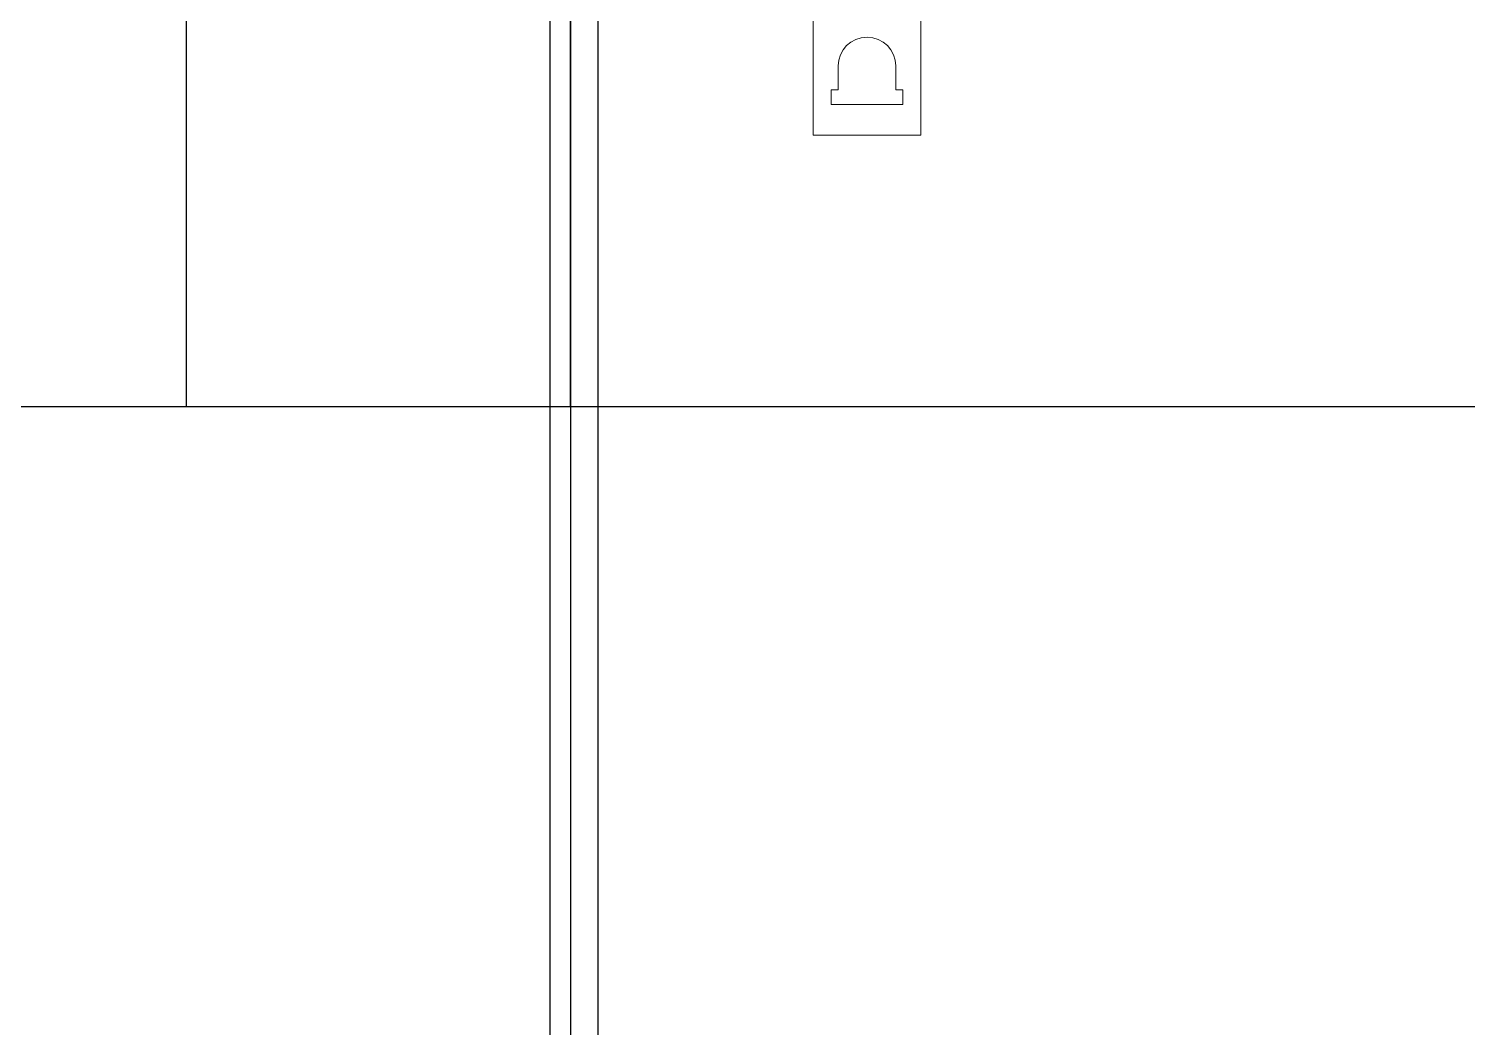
# Model space of a CAD drawing. Header units: millimetres. Extents: x 37984 to 70752, y 14140 to 37584.
# Drawn here: x 45826 to 45975.9, y 24474.7 to 24578.8 of the extents above; entities that cross this region are included whole.
import ezdxf

# ---------------------------------------------------------------- set-up
doc = ezdxf.new("R2010")
doc.units = ezdxf.units.MM
doc.layers.add('! NO PLOT !', color=7, linetype='Continuous', true_color=0xff75dd, plot=False)
doc.layers.add('000-PI-Oprema', color=30, linetype='Continuous', lineweight=5)
doc.layers.add('002-PI-Kabelska kanalica', color=150, linetype='Continuous')

# ---------------------------------------------------------------- blocks, each defined once
blk = doc.blocks.new('*U527')
at = {"layer": '002-PI-Kabelska kanalica'}
blk.add_line((-20, -100), (-20, 791), dxfattribs=at)
blk = doc.blocks.new('F60-47290126')
at = {"layer": '000-PI-Oprema'}
for p, q in [((46627.38, 36066.4), (46627.38, 36078.35)), ((46638.58, 36078.35), (46638.58, 36066.4)), ((46629.98, 36073.6), (46629.98, 36071.1)), ((46629.98, 36073.6), (46629.98, 36073.6)), ((46635.98, 36071.1), (46635.98, 36073.6)), ((46635.98, 36073.6), (46635.98, 36073.6)), ((46629.23, 36071.1), (46629.23, 36069.6)), ((46629.98, 36071.1), (46629.23, 36071.1)), ((46629.23, 36071.1), (46629.23, 36071.1)), ((46629.98, 36071.1), (46629.98, 36071.1)), ((46636.73, 36071.1), (46635.98, 36071.1)), ((46635.98, 36071.1), (46635.98, 36071.1)), ((46636.73, 36069.6), (46636.73, 36071.1)), ((46636.73, 36071.1), (46636.73, 36071.1)), ((46629.23, 36069.6), (46636.73, 36069.6)), ((46629.23, 36069.6), (46629.23, 36069.6)), ((46636.73, 36069.6), (46636.73, 36069.6)), ((46627.38, 36066.4), (46638.58, 36066.4)), ((46627.38, 36066.4), (46627.38, 36066.4)), ((46638.58, 36066.4), (46638.58, 36066.4))]:
    blk.add_line(p, q, dxfattribs=at)
blk.add_arc((46632.98, 36073.6), 3, 0, 180, dxfattribs=at)
blk = doc.blocks.new('*U650')
at = {"layer": '002-PI-Kabelska kanalica'}
for p, q in [((-20, 70), (20, 70)), ((-20, -100), (-20, 70)), ((20, -100), (20, 70)), ((-20, -100), (20, -100))]:
    blk.add_line(p, q, dxfattribs=at)
blk = doc.blocks.new('spojnica')
at = {"layer": '! NO PLOT !', "transparency": 33554687}
for p, q in [((44856.49, 28811.5), (44856.49, 26919.4)), ((44861.49, 28809.4), (44861.49, 26919.4))]:
    blk.add_line(p, q, dxfattribs=at)
blk = doc.blocks.new('montažnaa')
at = {"layer": '! NO PLOT !'}
blk.add_line((46568.64, 28809.4), (46568.64, 26919.4), dxfattribs=at)

msp = doc.modelspace()

# ---------------------------------------------------------------- block references
for name, p in [('*U650', (45862.483, 24639.404)), ('F60-47290126', (-719.611, -11498.701))]:
    msp.add_blockref(name, p)
at = {"rotation": 270}
msp.add_blockref('*U527', (45390.483, 24519.404), dxfattribs=at)
at = {"layer": '000-PI-Oprema'}
msp.add_blockref('spojnica', (1023.847, -4100), dxfattribs=at)

# ---------------------------------------------------------------- next in the draw order: block references
msp.add_blockref('montažnaa', (-686.158, -4100), dxfattribs=at)

doc.saveas('drawing.dxf')
